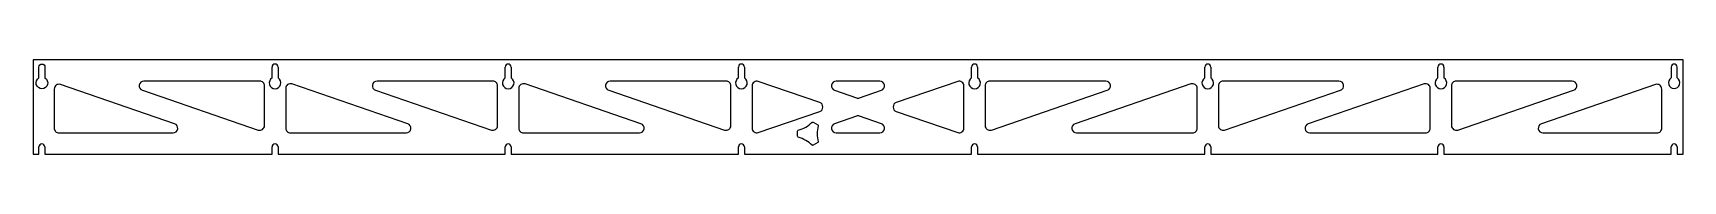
# Model space of a CAD drawing. Header units: millimetres. Extents: x 0 to 1400, y 0 to 80.
import ezdxf

# ---------------------------------------------------------------- set-up
doc = ezdxf.new("R2010")
doc.units = ezdxf.units.MM
doc.layers.get('0').update_dxf_attribs({"linetype": 'CONTINUOUS'})

msp = doc.modelspace()

# ---------------------------------------------------------------- linework, layer by layer
for p, q in [((1400, 80), (0, 80)), ((0, 80), (0, 0)), ((202.8, 64.7), (202.8, 74)), ((207.9, 74), (207.9, 64.7)), ((400.7, 64.7), (400.7, 74)), ((405.8, 74), (405.8, 64.7)), ((598.5, 64.7), (598.5, 74)), ((603.6, 74), (603.6, 64.7)), ((796.4, 64.7), (796.4, 74)), ((801.5, 74), (801.5, 64.7)), ((994.2, 64.7), (994.2, 74)), ((999.3, 74), (999.3, 64.7)), ((1192.1, 64.7), (1192.1, 74)), ((1197.2, 74), (1197.2, 64.7)), ((1400, 0), (1400, 80)), ((648.8, 15.1), (648.8, 19.5)), ((662, 27.1), (665.8, 24.9)), ((0, 0), (5, 0)), ((5, 0), (5, 6)), ((10.1, 6), (10.1, 0)), ((10.1, 0), (202.8, 0)), ((202.8, 0), (202.8, 6)), ((207.9, 6), (207.9, 0)), ((207.9, 0), (400.7, 0)), ((400.7, 0), (400.7, 6)), ((405.8, 6), (405.8, 0)), ((405.8, 0), (598.5, 0)), ((598.5, 0), (598.5, 6)), ((603.6, 6), (603.6, 0)), ((603.6, 0), (796.4, 0)), ((665.8, 9.7), (662, 7.5)), ((796.4, 0), (796.4, 6)), ((801.5, 6), (801.5, 0)), ((801.5, 0), (994.2, 0)), ((994.2, 0), (994.2, 6)), ((999.3, 6), (999.3, 0)), ((999.3, 0), (1192.1, 0)), ((1192.1, 0), (1192.1, 6)), ((1197.2, 6), (1197.2, 0)), ((1197.2, 0), (1390, 0)), ((1390, 0), (1390, 6)), ((1395, 6), (1395, 0)), ((1395, 0), (1400, 0))]:
    msp.add_line(p, q)
for points in [[(5, 74, -1), (10.1, 74), (10.1, 64.7, -3.583704), (5, 64.7)], [(1395, 64.7), (1395, 74, 1), (1390, 74), (1390, 64.7, 3.583704)], [(18, 55.3), (18, 22, 0.414214), (22, 18), (118.8, 18, 0.84681), (120.1, 25.8), (23.3, 59.1, 0.514851)], [(196.4, 24.2), (196.4, 58, 0.414214), (192.4, 62), (94.1, 62, 0.84681), (92.8, 54.2), (191.1, 20.4, 0.514851)], [(214.4, 55.8), (214.4, 22, 0.414214), (218.4, 18), (316.7, 18, 0.84681), (318, 25.8), (219.7, 59.6, 0.514851)], [(290.6, 54.2), (388.9, 20.4, 0.514851), (394.2, 24.2), (394.2, 58, 0.414214), (390.2, 62), (291.9, 62, 0.84681)], [(412.2, 55.8), (412.2, 22, 0.414214), (416.2, 18), (514.5, 18, 0.84681), (515.8, 25.8), (417.5, 59.6, 0.514851)], [(488.5, 54.2), (586.8, 20.4, 0.514851), (592.1, 24.2), (592.1, 58, 0.414214), (588.1, 62), (489.8, 62, 0.84681)], [(615.4, 18.3), (667.5, 36.2, 0.713728), (667.5, 43.8), (615.4, 61.7, 0.514851), (610.1, 57.9), (610.1, 22.1, 0.514851)], [(718.5, 62), (681.5, 62, 0.84681), (680.2, 54.2), (698.7, 47.8, 0.167046), (701.3, 47.8), (719.8, 54.2, 0.84681)], [(732.5, 36.2), (784.6, 18.3, 0.514851), (789.9, 22.1), (789.9, 57.9, 0.514851), (784.6, 61.7), (732.5, 43.8, 0.713728)], [(813.2, 20.4), (911.5, 54.2, 0.84681), (910.2, 62), (811.9, 62, 0.414214), (807.9, 58), (807.9, 24.2, 0.514851)], [(987.8, 22), (987.8, 55.8, 0.514851), (982.5, 59.6), (884.2, 25.8, 0.84681), (885.5, 18), (983.8, 18, 0.414214)], [(1011.1, 20.4), (1109.4, 54.2, 0.84681), (1108.1, 62), (1009.8, 62, 0.414214), (1005.8, 58), (1005.8, 24.2, 0.514851)], [(1083.3, 18), (1181.6, 18, 0.414214), (1185.6, 22), (1185.6, 55.8, 0.514851), (1180.3, 59.6), (1082, 25.8, 0.84681)], [(1208.9, 20.4), (1307.2, 54.2, 0.84681), (1305.9, 62), (1207.6, 62, 0.414214), (1203.6, 58), (1203.6, 24.2, 0.514851)], [(1281.2, 18), (1378, 18, 0.414214), (1382, 22), (1382, 55.3, 0.514851), (1376.7, 59.1), (1279.9, 25.8, 0.84681)], [(698.7, 32.2), (680.2, 25.8, 0.84681), (681.5, 18), (718.5, 18, 0.84681), (719.8, 25.8), (701.3, 32.2, 0.167046)]]:
    msp.add_lwpolyline(points, format="xyb", close=True)
for centre, radius, start, end in [((205.4, 74), 2.55, 0, 180), ((403.2, 74), 2.55, 0, 180), ((601.1, 74), 2.55, 0, 180), ((798.9, 74), 2.55, 0, 180), ((996.8, 74), 2.55, 0, 180), ((1194.6, 74), 2.55, 0, 180), ((205.4, 60.5), 4.92, -238.8174, 58.8174), ((403.2, 60.5), 4.93, -238.8174, 58.8174), ((601.1, 60.5), 4.93, -238.8174, 58.8174), ((798.9, 60.5), 4.93, -238.8174, 58.8174), ((996.8, 60.5), 4.93, -238.8174, 58.8174), ((1194.6, 60.5), 4.93, -238.8174, 58.8174), ((7.5, 6), 2.55, 0, 180), ((205.4, 6), 2.55, 0, 180), ((403.2, 6), 2.55, 0, 180), ((601.1, 6), 2.55, 0, 180), ((798.9, 6), 2.55, 0, 180), ((996.8, 6), 2.55, 0, 180), ((1194.6, 6), 2.55, 0, 180), ((1392.5, 6), 2.55, 0, 180)]:
    msp.add_arc(centre, radius, start, end)
for points in [[(648.8, 19.5), (648.8, 19.8), (649, 20.1), (649.3, 20.2)], [(649.3, 14.4), (649, 14.4), (648.8, 14.7), (648.8, 15.1)], [(649.3, 20.2), (653.7, 21.5), (657.8, 23.9), (661.1, 27)], [(661.1, 7.6), (657.8, 10.7), (653.7, 13), (649.3, 14.4)], [(661.1, 27), (661.2, 27.1), (661.4, 27.2), (661.6, 27.2)], [(661.6, 27.2), (661.7, 27.2), (661.8, 27.2), (662, 27.1)], [(666.2, 24.1), (665.1, 19.6), (665.1, 14.9), (666.2, 10.5)], [(665.8, 24.9), (666.1, 24.7), (666.2, 24.4), (666.2, 24.1)], [(662, 7.5), (661.7, 7.3), (661.3, 7.3), (661.1, 7.6)], [(666.2, 10.5), (666.2, 10.2), (666.1, 9.8), (665.8, 9.7)]]:
    msp.add_open_spline(points, degree=3)

doc.saveas('drawing.dxf')
